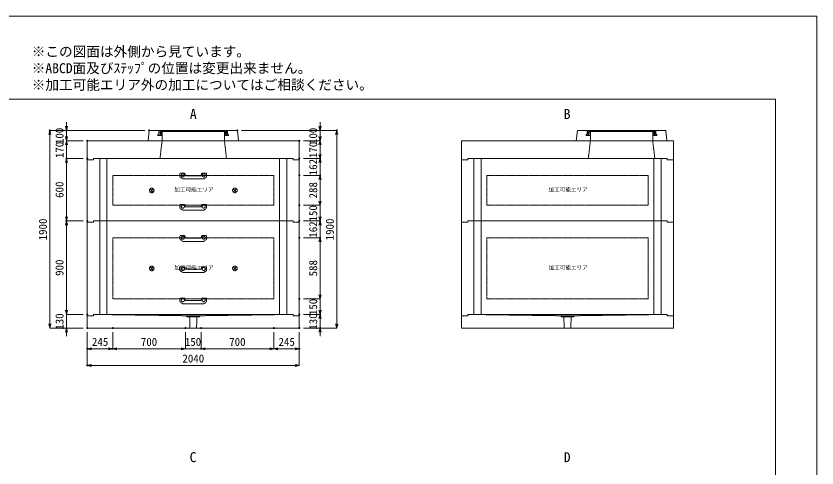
# Model space of a CAD drawing. Units: millimetres, scale not verified. Extents: x -5940 to 5940, y -4200 to 4200.
# Drawn here: x -1765 to 5940, y -146 to 4200 of the extents above; entities that cross this region are included whole.
import ezdxf
from ezdxf.enums import TextEntityAlignment as Align

# ---------------------------------------------------------------- set-up
doc = ezdxf.new("R2010")
doc.units = ezdxf.units.MM
doc.header["$LTSCALE"] = 20
doc.header["$PDMODE"] = 32
doc.header["$PDSIZE"] = 10
doc.linetypes.add('LONG_DASHED1', pattern=[7, 6, -1])
doc.linetypes.add('LONG_DOUBLE_CHAIN', pattern=[21.8, 18, -1, 0.6, -0.6, 0.6, -1])
for name, color, linetype, lineweight in [('0-0_D-TTL', 7, 'Continuous', 9), ('0-1_Defpoints', 7, 'Continuous', 9), ('0-3_D-TTL-TXT', 7, 'Continuous', 9), ('0-4_D-STR-TXT', 7, 'Continuous', 9), ('0-5_D-STR-DIM', 3, 'Continuous', 9), ('0-6_0', 7, 'Continuous', 9), ('0-7_D-STR', 7, 'Continuous', 9), ('0-9_D-STR-STR4', 134, 'LONG_DASHED1', 9), ('0-A_D-STR-STR3', 2, 'LONG_DASHED1', 9), ('0-B_D-STR-STR5', 1, 'LONG_DOUBLE_CHAIN', 9)]:
    doc.layers.add(name, color=color, linetype=linetype, lineweight=lineweight)
doc.styles.add('ＭＳ ゴシック', font='')
doc.styles.get('ＭＳ ゴシック').set_extended_font_data('MS Gothic')

# ---------------------------------------------------------------- blocks, each defined once
blk = doc.blocks.new('A$C4DE05FD1')
at = {"layer": '0-0_D-TTL', "color": 134}
for p, q in [((4000, 76000), (114800, 76000)), ((114800, 76000), (114800, 4000))]:
    blk.add_line(p, q, dxfattribs=at)
at = {"layer": '0-1_Defpoints', "color": 134}
for p, q in [((0, 84000), (118800, 84000)), ((118800, 84000), (118800, 0))]:
    blk.add_line(p, q, dxfattribs=at)
at = {"layer": '0-3_D-TTL-TXT', "style": 'ＭＳ ゴシック'}
for s, p in [('※この図面は外側から見ています。', (43260.9, 79815.7)), ('※ABCD面及びｽﾃｯﾌﾟの位置は変更出来ません。', (43260.9, 78215.7)), ('※加工可能エリア外の加工についてはご相談ください。', (43260.9, 76615.7))]:
    blk.add_text(s, height=962.2, dxfattribs=at).set_placement(p, align=Align.BOTTOM_LEFT)
blk = doc.blocks.new('_Open30')
at = {"layer": '0-6_0'}
blk.add_line((0, 0), (-20, 0), dxfattribs=at)
blk.add_lwpolyline([(-20, 5.36), (0, 0), (-20, -5.36)], dxfattribs=at)
blk = doc.blocks.new('A$C31CA379A')
at = {"layer": '0-4_D-STR-TXT', "style": 'ＭＳ ゴシック'}
for s, p in [('A', (-325.9, -2190.5)), ('B', (35638.6, -2190.5)), ('C', (-351.4, -35190.5)), ('D', (35638.6, -35190.5))]:
    blk.add_text(s, height=962.2, dxfattribs=at).set_placement(p, align=Align.BOTTOM_LEFT)
blk = doc.blocks.new('A$C53D37B31')
at = {"layer": '0-7_D-STR'}
for p, q in [((-20400, 3400), (20400, 3400)), ((-20400, 3400), (-20400, -240)), ((20400, 3400), (20400, -240)), ((-19200, 0), (19200, 0))]:
    blk.add_line(p, q, dxfattribs=at)
at = {"layer": '0-7_D-STR', "linetype": 'LONG_DASHED1'}
for p, q in [((-6000, 3400), (-6400, 0)), ((6000, 3400), (6400, 0))]:
    blk.add_line(p, q, dxfattribs=at)
at = {"layer": '0-7_D-STR'}
for points in [[(-20400, -240), (-19200, -240), (-19200, 0)], [(20400, -240), (19200, -240), (19200, 0)]]:
    blk.add_lwpolyline(points, dxfattribs=at)
blk = doc.blocks.new('A$C4A7D535E')
at = {"layer": '0-7_D-STR'}
blk.add_blockref('A$C53D37B31', (0, 0), dxfattribs=at)
blk = doc.blocks.new('A$C0BCF2A13')
at = {"layer": '0-7_D-STR'}
for p, q in [((-20400, 3400), (20400, 3400)), ((-20400, 3400), (-20400, -240)), ((20400, 3400), (20400, -240)), ((-19200, 0), (19200, 0))]:
    blk.add_line(p, q, dxfattribs=at)
at = {"layer": '0-7_D-STR', "linetype": 'LONG_DASHED1'}
for p, q in [((4400, 3400), (4000, 0)), ((16400, 3400), (16800, 0))]:
    blk.add_line(p, q, dxfattribs=at)
at = {"layer": '0-7_D-STR'}
for points in [[(-20400, -240), (-19200, -240), (-19200, 0)], [(20400, -240), (19200, -240), (19200, 0)]]:
    blk.add_lwpolyline(points, dxfattribs=at)
blk = doc.blocks.new('A$C3C490EB0')
at = {"layer": '0-7_D-STR'}
for p, q in [((0, -2000), (0, -4360)), ((39600, -1760), (1200, -1760)), ((40800, -2000), (40800, -4360)), ((0, -4360), (40800, -4360))]:
    blk.add_line(p, q, dxfattribs=at)
at = {"layer": '0-7_D-STR', "linetype": 'LONG_DASHED1'}
for p, q in [((19000, -2000), (2400, -1760)), ((19200, -2180), (19000, -2000)), ((21800, -2000), (19000, -2000)), ((21600, -2180), (19200, -2180)), ((19764.6, -4360), (19695, -2180)), ((21035.4, -4360), (21105, -2180)), ((21600, -2180), (21800, -2000)), ((21800, -2000), (38400, -1760))]:
    blk.add_line(p, q, dxfattribs=at)
at = {"layer": '0-7_D-STR'}
for points in [[(0, -2000), (1200, -2000), (1200, -1760)], [(40800, -2000), (39600, -2000), (39600, -1760)]]:
    blk.add_lwpolyline(points, dxfattribs=at)
blk = doc.blocks.new('A$C3B9737A5')
at = {"layer": '0-5_D-STR-DIM'}
blk.add_blockref('A$C3C490EB0', (-20400, 1760), dxfattribs=at)
blk = doc.blocks.new('A$C019679C0')
at = {"layer": '0-7_D-STR'}
for p, q in [((-8700, 0), (-8500, 2000)), ((8500, 2000), (-8500, 2000)), ((8700, 0), (8500, 2000)), ((-8700, 0), (8700, 0))]:
    blk.add_line(p, q, dxfattribs=at)
at = {"layer": '0-7_D-STR', "linetype": 'LONG_DASHED1'}
for p, q in [((-6000, 0), (-6000, 1800)), ((6000, 1800), (6000, 0))]:
    blk.add_line(p, q, dxfattribs=at)
at = {"layer": '0-9_D-STR-STR4'}
for points in [[(-6600, 2000), (-6600, 1200), (-6800, 1200), (-6800, 1000), (-6000, 1000)], [(-6000, 1800), (-6200, 1800), (-6200, 1200), (-6400, 1200), (-6400, 2000)], [(-6000, 1800), (6000, 1800), (6200, 1800)], [(6600, 2000), (6600, 1200), (6800, 1200), (6800, 1000), (6000, 1000)], [(6200, 1800), (6200, 1200), (6400, 1200), (6400, 2000)]]:
    blk.add_lwpolyline(points, dxfattribs=at)
blk = doc.blocks.new('A$C585D51DD')
at = {"layer": '0-7_D-STR'}
blk.add_blockref('A$C019679C0', (0, 0), dxfattribs=at)
blk = doc.blocks.new('A$C27844A11')
at = {"layer": '0-A_D-STR-STR3'}
for p, q in [((-2560, 1000), (-2560, 453.5)), ((-2515.5, 370.3), (-2060.4, 33.6)), ((-2460, 1100), (-1758.4, 1100)), ((1949.4, 0), (-1949.4, 0)), ((-1559.2, 917.4), (-1542, 721.3)), ((1442.4, 630), (-1442.4, 630)), ((1559.2, 917.4), (1542, 721.3)), ((2460, 1100), (1758.4, 1100)), ((2515.5, 370.3), (2060.4, 33.6)), ((2560, 1000), (2560, 453.5))]:
    blk.add_line(p, q, dxfattribs=at)
for centre in [(-2000, 700), (2000, 700)]:
    blk.add_circle(centre, 300, dxfattribs=at)
for centre, radius, start, end in [((-2460, 1000), 100, 90, 180), ((-2460, 453.5), 100, 180, 236.30993), ((-1949.4, 200), 200, 236.30993, 270), ((-1758.4, 900), 200, 5, 90), ((-1442.4, 730), 100, 185, 270), ((1442.4, 730), 100, 270, 355), ((1758.4, 900), 200, 90, 175), ((1949.4, 200), 200, 270, 303.69007), ((2460, 1000), 100, 0, 90), ((2460, 453.5), 100, 303.69007, 0)]:
    blk.add_arc(centre, radius, start, end, dxfattribs=at)
blk = doc.blocks.new('A$C48C66BEA')
at = {"layer": '0-7_D-STR'}
for p, q in [((-19200, 0), (19200, 0)), ((-20400, -240), (-20400, -12240)), ((20400, -240), (20400, -12240)), ((-19200, -12000), (19200, -12000))]:
    blk.add_line(p, q, dxfattribs=at)
at = {"layer": '0-7_D-STR', "linetype": 'LONG_DASHED1'}
for p, q in [((-18000, -12000), (-18000, 0)), ((-16600, -12000), (-16600, 0)), ((16600, -12000), (16600, 0)), ((18000, -12000), (18000, 0))]:
    blk.add_line(p, q, dxfattribs=at)
at = {"layer": '0-7_D-STR'}
for points in [[(-20400, -240), (-19200, -240), (-19200, 0)], [(20400, -240), (19200, -240), (19200, 0)], [(-20400, -12240), (-19200, -12240), (-19200, -12000)], [(20400, -12240), (19200, -12240), (19200, -12000)]]:
    blk.add_lwpolyline(points, dxfattribs=at)
at = {"layer": '0-B_D-STR-STR5'}
for p, q in [((15500, -3240), (15500, -9000)), ((15500, -9000), (-15500, -9000))]:
    blk.add_line(p, q, dxfattribs=at)
blk.add_lwpolyline([(15500, -3240), (-15500, -3240), (-15500, -9000)], dxfattribs=at)
blk = doc.blocks.new('A$C12022DF9')
at = {"layer": '0-7_D-STR'}
for p, q in [((-19200, 0), (19200, 0)), ((-20400, -240), (-20400, -18240)), ((20400, -240), (20400, -18240)), ((-19200, -18000), (19200, -18000))]:
    blk.add_line(p, q, dxfattribs=at)
at = {"layer": '0-7_D-STR', "linetype": 'LONG_DASHED1'}
for p, q in [((-18000, -18000), (-18000, 0)), ((-16600, -18000), (-16600, 0)), ((16600, -18000), (16600, 0)), ((18000, -18000), (18000, 0))]:
    blk.add_line(p, q, dxfattribs=at)
at = {"layer": '0-7_D-STR'}
for points in [[(-20400, -240), (-19200, -240), (-19200, 0)], [(20400, -240), (19200, -240), (19200, 0)], [(-20400, -18240), (-19200, -18240), (-19200, -18000)], [(20400, -18240), (19200, -18240), (19200, -18000)]]:
    blk.add_lwpolyline(points, dxfattribs=at)
at = {"layer": '0-B_D-STR-STR5'}
for p, q in [((15500, -3240), (15500, -15000)), ((15500, -15000), (-15500, -15000))]:
    blk.add_line(p, q, dxfattribs=at)
blk.add_lwpolyline([(15500, -3240), (-15500, -3240), (-15500, -15000)], dxfattribs=at)
blk = doc.blocks.new('A$C1C640AAB')
at = {"layer": '0-B_D-STR-STR5'}
for p, q in [((-318.2, -318.2), (318.2, 318.2)), ((-318.2, 318.2), (318.2, -318.2))]:
    blk.add_line(p, q, dxfattribs=at)
blk.add_circle((0, 0), 450, dxfattribs=at)
blk = doc.blocks.new('A$C69262900')
at = {"layer": '0-7_D-STR'}
blk.add_blockref('A$C48C66BEA', (0, 0), dxfattribs=at)
at = {"layer": '0-B_D-STR-STR5'}
for p in [(-8000, -6140), (8000, -6140)]:
    blk.add_blockref('A$C1C640AAB', p, dxfattribs=at)
blk = doc.blocks.new('A$Ce2683461')
at = {"layer": '0-7_D-STR'}
blk.add_blockref('A$C12022DF9', (0, 0), dxfattribs=at)
at = {"layer": '0-B_D-STR-STR5'}
for p in [(-8000, -9140), (8000, -9140)]:
    blk.add_blockref('A$C1C640AAB', p, dxfattribs=at)

msp = doc.modelspace()

# ---------------------------------------------------------------- linework, layer by layer
at = {"layer": '0-1_Defpoints'}
for p in [(-1440, 3100), (-1280, 3100), (-485, 3100), (365, 3100), (1160, 3100), (1320, 3100), (-1080, 3000), (960, 3000), (-1280, 2830), (-1280, 2830), (-1080, 2830), (-1080, 2830), (960, 2830), (1160, 2830), (960, 2668), (1160, 2668), (960, 2380), (960, 2380), (-1280, 2230), (-1080, 2230), (-1080, 2230), (960, 2230), (960, 2230), (1160, 2230), (960, 2068), (960, 2068), (1160, 2068), (960, 1480), (960, 1480), (-1080, 1330), (960, 1330), (1160, 1330), (-1280, 1200), (-1080, 1200), (-1080, 1200), (-1080, 1200), (-835, 1200), (-135, 1200), (15, 1200), (715, 1200), (960, 1200), (960, 1200), (960, 1200), (1160, 1200), (-1080, 1000), (-835, 1000), (15, 1000), (960, 1000), (-1080, 840)]:
    msp.add_point(p, dxfattribs=at)
at = {"layer": '0-5_D-STR-DIM'}
for p, q in [((-1280, 3140), (-1280, 3180)), ((1160, 3140), (1160, 3180)), ((-525, 3100), (-1440, 3100)), ((-525, 3100), (-1280, 3100)), ((-1280, 3000), (-1280, 3100)), ((405, 3100), (1160, 3100)), ((405, 3100), (1320, 3100)), ((1160, 3000), (1160, 3100)), ((-1440, 1240), (-1440, 3060)), ((-1280, 3040), (-1280, 3080)), ((1160, 3040), (1160, 3080)), ((1320, 1240), (1320, 3060)), ((-1120, 3000), (-1280, 3000)), ((-1280, 3000), (-1280, 2830)), ((-1120, 3000), (-1280, 3000)), ((-1280, 2960), (-1280, 2920)), ((1000, 3000), (1160, 3000)), ((1000, 3000), (1160, 3000)), ((1160, 3000), (1160, 2830)), ((1160, 2960), (1160, 2920)), ((1160, 2870), (1160, 2910)), ((-1120, 2830), (-1280, 2830)), ((-1120, 2830), (-1280, 2830)), ((-1280, 2790), (-1280, 2750)), ((-1280, 2270), (-1280, 2790)), ((1000, 2830), (1160, 2830)), ((1000, 2830), (1160, 2830)), ((1160, 2668), (1160, 2830)), ((1160, 2790), (1160, 2750)), ((1000, 2668), (1160, 2668)), ((1000, 2668), (1160, 2668)), ((1160, 2628), (1160, 2588)), ((1160, 2420), (1160, 2628)), ((1160, 2420), (1160, 2460)), ((1000, 2380), (1160, 2380)), ((1000, 2380), (1160, 2380)), ((1160, 2380), (1160, 2230)), ((1160, 2270), (1160, 2310)), ((-1120, 2230), (-1280, 2230)), ((-1120, 2230), (-1280, 2230)), ((-1280, 1370), (-1280, 2190)), ((1000, 2230), (1160, 2230)), ((1000, 2230), (1160, 2230)), ((1160, 2068), (1160, 2230)), ((1160, 2190), (1160, 2150)), ((1000, 2068), (1160, 2068)), ((1000, 2068), (1160, 2068)), ((1160, 2028), (1160, 1988)), ((1160, 1520), (1160, 2028)), ((1160, 1520), (1160, 1560)), ((1000, 1480), (1160, 1480)), ((1000, 1480), (1160, 1480)), ((1160, 1480), (1160, 1330)), ((-1280, 1370), (-1280, 1410)), ((1160, 1370), (1160, 1410)), ((-1120, 1330), (-1280, 1330)), ((-1120, 1330), (-1280, 1330)), ((-1280, 1330), (-1280, 1200)), ((1000, 1330), (1160, 1330)), ((1000, 1330), (1160, 1330)), ((1160, 1330), (1160, 1200)), ((1160, 1290), (1160, 1250)), ((-1120, 1200), (-1440, 1200)), ((-1120, 1200), (-1280, 1200)), ((-1280, 1160), (-1280, 1120)), ((-1080, 1160), (-1080, 840)), ((-1080, 1160), (-1080, 1000)), ((-835, 1160), (-835, 1000)), ((-835, 1160), (-835, 1000)), ((-135, 1160), (-135, 1000)), ((-135, 1160), (-135, 1000)), ((15, 1160), (15, 1000)), ((15, 1160), (15, 1000)), ((715, 1160), (715, 1000)), ((715, 1160), (715, 1000)), ((960, 1160), (960, 840)), ((960, 1160), (960, 1000)), ((1000, 1200), (1160, 1200)), ((1000, 1200), (1320, 1200)), ((1160, 1160), (1160, 1120)), ((-875, 1000), (-1040, 1000)), ((-175, 1000), (-795, 1000)), ((-175, 1000), (-215, 1000)), ((-135, 1000), (15, 1000)), ((675, 1000), (55, 1000)), ((55, 1000), (95, 1000)), ((755, 1000), (920, 1000)), ((920, 840), (-1040, 840))]:
    msp.add_line(p, q, dxfattribs=at)

# ---------------------------------------------------------------- block references
at = {"layer": '0-0_D-TTL', "xscale": 0.1, "yscale": 0.1}
msp.add_blockref('A$C4DE05FD1', (-5940, -4200), dxfattribs=at)
at = {"layer": '0-4_D-STR-TXT'}
for name, p, xscale, yscale in [('A$C31CA379A', (-60, 3400), 0.1, 0.1), ('A$C585D51DD', (-60, 3000), 0.05, 0.05)]:
    msp.add_blockref(name, p, dxfattribs=dict(at, xscale=xscale, yscale=yscale))
at = {"layer": '0-5_D-STR-DIM', "xscale": 2, "yscale": 2}
for p, rotation in [((-1440, 3100), 90), ((-1280, 3100), 270), ((1160, 3100), 270), ((1320, 3100), 90), ((-1280, 3000), 270), ((1160, 3000), 270), ((-1280, 3000), 90), ((1160, 3000), 90), ((1160, 2830), 270), ((-1280, 2830), 90), ((-1280, 2830), 90), ((1160, 2830), 90), ((1160, 2668), 90), ((1160, 2668), 90), ((1160, 2380), 270), ((1160, 2380), 270), ((-1280, 2230), 270), ((1160, 2230), 270), ((-1280, 2230), 90), ((1160, 2230), 90), ((1160, 2068), 90), ((1160, 2068), 90), ((1160, 1480), 270), ((1160, 1480), 270), ((-1280, 1330), 270), ((-1280, 1330), 270), ((1160, 1330), 270), ((1160, 1330), 90), ((-1440, 1200), 270), ((1320, 1200), 270), ((-1280, 1200), 90), ((1160, 1200), 90), ((-1080, 1000), 180), ((-835, 1000), 180), ((15, 1000), 180), ((15, 1000), 180), ((715, 1000), 180), ((-1080, 840), 180)]:
    msp.add_blockref('_Open30', p, dxfattribs=dict(at, rotation=rotation))
at = {"layer": '0-5_D-STR-DIM'}
for name, p, xscale, yscale in [('A$C3B9737A5', (-60, 1330), 0.05, 0.05), ('A$C3B9737A5', (3540, 1330), 0.05, 0.05), ('_Open30', (-835, 1000), 2, 2), ('_Open30', (-135, 1000), 2, 2), ('_Open30', (-135, 1000), 2, 2), ('_Open30', (715, 1000), 2, 2), ('_Open30', (960, 1000), 2, 2), ('_Open30', (960, 840), 2, 2)]:
    msp.add_blockref(name, p, dxfattribs=dict(at, xscale=xscale, yscale=yscale))
at = {"layer": '0-7_D-STR', "xscale": 0.05, "yscale": 0.05}
for name, p in [('A$C019679C0', (4060, 3000)), ('A$C4A7D535E', (-60, 2830)), ('A$C0BCF2A13', (3540, 2830)), ('A$C69262900', (-60, 2830)), ('A$C48C66BEA', (3540, 2830)), ('A$Ce2683461', (-60, 2230)), ('A$C12022DF9', (3540, 2230))]:
    msp.add_blockref(name, p, dxfattribs=at)
at = {"layer": '0-A_D-STR-STR3', "xscale": 0.05, "yscale": 0.05}
for p in [(-60, 2633), (-60, 2333), (-60, 2033), (-60, 1733), (-60, 1433)]:
    msp.add_blockref('A$C27844A11', p, dxfattribs=at)

# ---------------------------------------------------------------- texts
at = {"layer": '0-5_D-STR-DIM', "style": 'ＭＳ ゴシック'}
for s, p in [('100', (-1285.2, 2968.96)), ('100', (1154.8, 2968.96)), ('170', (-1285.2, 2833.96)), ('170', (1154.8, 2833.96)), ('162', (1154.8, 2668.8)), ('600', (-1285.2, 2451.2)), ('288', (1154.8, 2446.2)), ('150', (1154.8, 2223.96)), ('1900', (-1445.2, 2042.96)), ('1900', (1314.8, 2042.96)), ('162', (1154.8, 2068.8)), ('900', (-1285.2, 1701.4)), ('588', (1154.8, 1696.4)), ('150', (1154.8, 1323.96)), ('130', (-1285.2, 1183.96)), ('130', (1154.8, 1183.96))]:
    msp.add_text(s, height=76.98, rotation=90, dxfattribs=at).set_placement(p, align=Align.BOTTOM_LEFT)
for s, p in [('245', (-1034.86, 1005.2)), ('700', (-564.2, 1005.2)), ('150', (-141.04, 1005.2)), ('700', (285.8, 1005.2)), ('245', (760.14, 1005.2)), ('2040', (-164.4, 845.2))]:
    msp.add_text(s, height=76.98, dxfattribs=at).set_placement(p, align=Align.BOTTOM_LEFT)
at = {"layer": '0-B_D-STR-STR5', "style": 'ＭＳ ゴシック'}
for p in [(-241.7, 2499.98), (3358.3, 2499.98), (-241.7, 1749.98), (3358.3, 1749.98)]:
    msp.add_text('加工可能エリア', height=38.42, dxfattribs=at).set_placement(p, align=Align.BOTTOM_LEFT)

doc.saveas('drawing.dxf')
